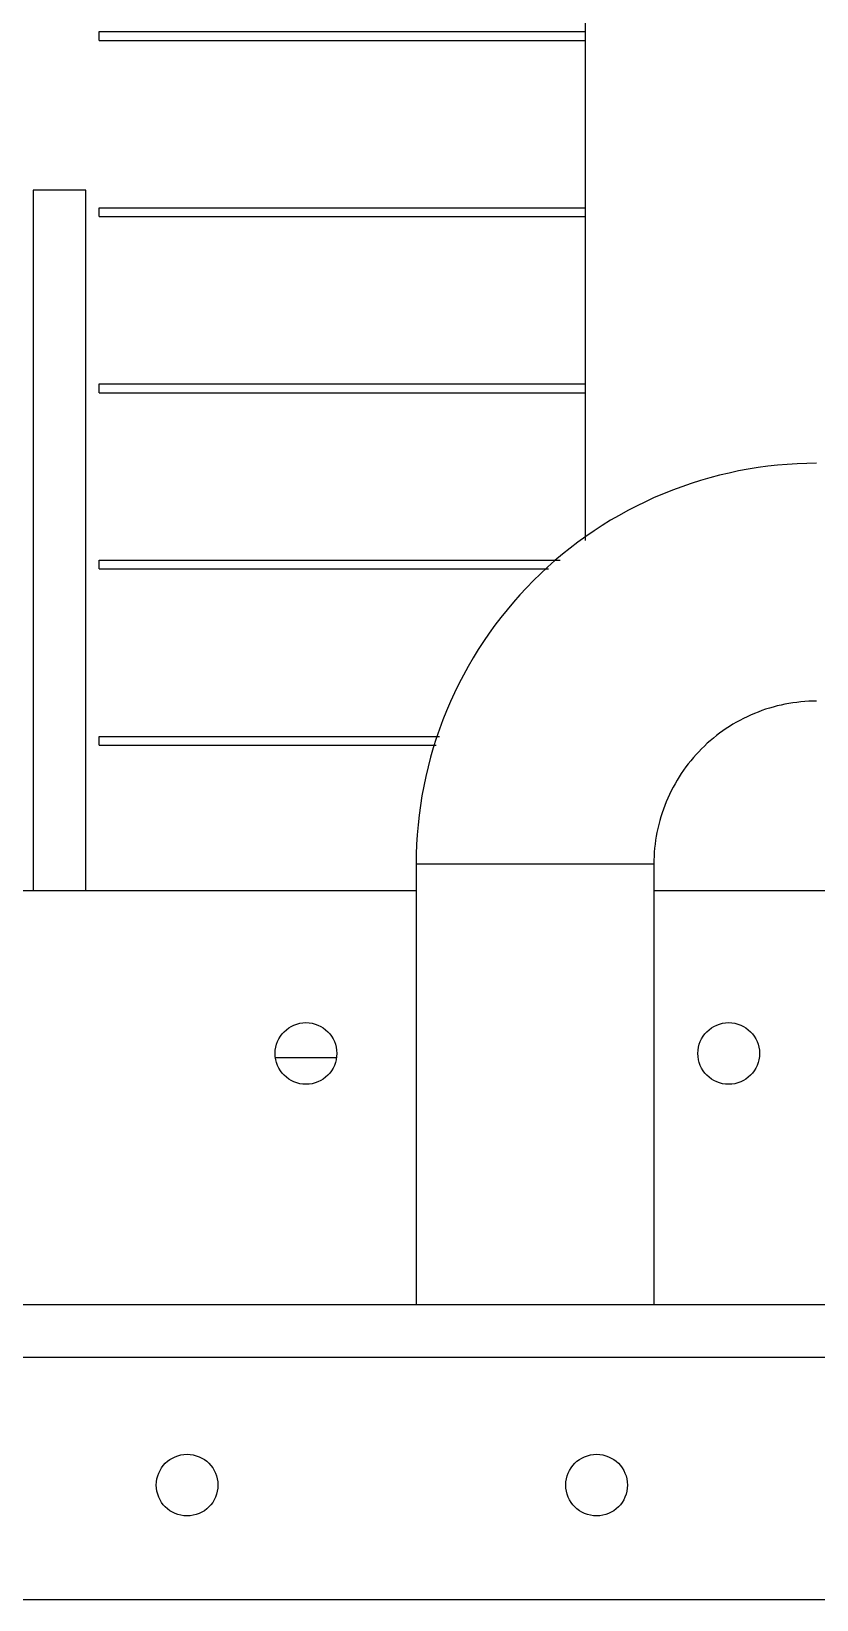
# Model space of a CAD drawing. Header units: millimetres. Extents: x 32496 to 166256, y 3504 to 23939.
# Drawn here: x 46122.3 to 46300.6, y 21390.9 to 21746.9 of the extents above; entities that cross this region are included whole.
import ezdxf

# ---------------------------------------------------------------- set-up
doc = ezdxf.new("R2010")
doc.units = ezdxf.units.MM
doc.layers.add('变压器模型_1__0', color=7, linetype='Continuous')

msp = doc.modelspace()

# ---------------------------------------------------------------- linework, layer by layer
at = {"layer": '变压器模型_1__0', "color": 6, "linetype": 'Continuous'}
for p, q in [((46248.14, 21631.332), (46248.14, 22050.888)), ((46137.64, 21744.888), (46137.64, 21746.888)), ((46137.64, 21746.888), (46248.14, 21746.888)), ((46137.64, 21744.888), (46248.14, 21744.888)), ((46122.64, 21710.888), (46122.64, 21551.888)), ((46134.64, 21710.888), (46122.64, 21710.888)), ((46134.64, 21551.888), (46134.64, 21710.888)), ((46137.64, 21704.888), (46137.64, 21706.888)), ((46137.64, 21706.888), (46248.14, 21706.888)), ((46137.64, 21704.888), (46248.14, 21704.888)), ((46137.64, 21664.888), (46137.64, 21666.888)), ((46137.64, 21666.888), (46248.14, 21666.888)), ((46137.64, 21664.888), (46248.14, 21664.888)), ((46137.64, 21624.888), (46137.64, 21626.888)), ((46137.64, 21626.888), (46242.349, 21626.888)), ((46137.64, 21624.888), (46239.743, 21624.888)), ((46137.64, 21584.888), (46137.64, 21586.888)), ((46137.64, 21586.888), (46214.996, 21586.888)), ((46137.64, 21584.888), (46214.167, 21584.888)), ((46209.64, 21557.888), (46209.64, 21457.888)), ((46263.64, 21557.888), (46263.64, 21457.888)), ((44195.64, 21551.888), (46209.64, 21551.888)), ((46263.64, 21551.888), (46786.057, 21551.888)), ((46012.64, 21457.888), (46564.64, 21457.888)), ((45612.64, 21390.888), (46650.199, 21390.888))]:
    msp.add_line(p, q, dxfattribs=at)
at = {"layer": '变压器模型_1__0', "color": 9, "linetype": 'Continuous'}
for p, q in [((46263.64, 21557.888), (46209.64, 21557.888)), ((46191.64, 21513.888), (46177.64, 21513.888)), ((46558.64, 21445.888), (46012.64, 21445.888))]:
    msp.add_line(p, q, dxfattribs=at)
at = {"layer": '变压器模型_1__0', "color": 6, "linetype": 'Continuous'}
for centre in [(46184.64, 21514.888), (46280.64, 21514.888), (46157.64, 21416.888), (46250.64, 21416.888)]:
    msp.add_circle(centre, 7, dxfattribs=at)
for points, knots in [([(46300.618, 21648.888), (46288.784, 21648.888), (46264.858, 21644.151), (46234.619, 21623.898), (46214.374, 21593.652), (46209.64, 21569.724), (46209.64, 21557.888)], [0, 0, 0, 0, 0.2499985, 0.4999719, 0.7499618, 1, 1, 1, 1]), ([(46300.618, 21594.888), (46295.809, 21594.888), (46286.084, 21592.964), (46273.797, 21584.727), (46265.563, 21572.433), (46263.64, 21562.702), (46263.64, 21557.888)], [0, 0, 0, 0, 0.2499145, 0.4998348, 0.749852, 1, 1, 1, 1])]:
    msp.add_open_spline(points, degree=3, knots=knots, dxfattribs=at)

doc.saveas('drawing.dxf')
